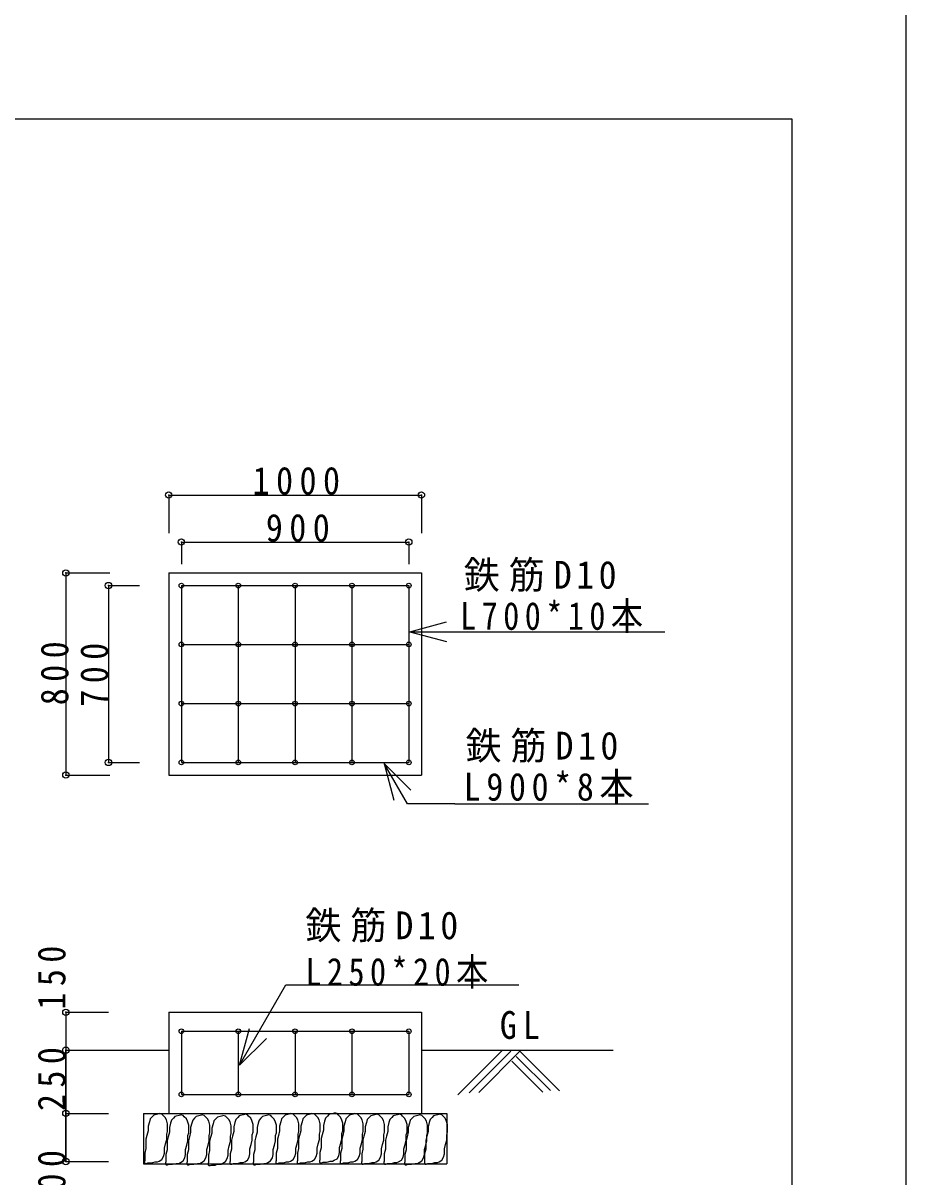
# Model space of a CAD drawing. Units: millimetres, scale not verified, with parts at other scales. Extents: x -19952 to 20048, y -13934 to 13766.
# Drawn here: x 13060 to 20048, y -9231 to -98 of the extents above; entities that cross this region are included whole.
import ezdxf

# ---------------------------------------------------------------- set-up
doc = ezdxf.new("R2010")
doc.units = ezdxf.units.MM
doc.header["$LTSCALE"] = 100
doc.header["$PDMODE"] = 32
doc.header["$PDSIZE"] = 50
doc.layers.add('0-2_配管図', color=7, linetype='Continuous')
doc.styles.add('ＭＳ ゴシック', font='')
doc.styles.get('ＭＳ ゴシック').set_extended_font_data('MS Gothic')

msp = doc.modelspace()

# ---------------------------------------------------------------- linework, layer by layer
at = {"layer": '0-2_配管図'}
for p, q in [((20047.5, 13766.5), (20047.5, -13933.5)), ((14212.8, -3833.6), (16212.8, -3833.6)), ((14212.8, -3833.6), (14212.8, -4136.2)), ((16212.8, -3833.6), (16212.8, -4136.2)), ((14312.8, -4206), (16112.8, -4206)), ((14312.8, -4206), (14312.8, -4380.6)), ((16112.8, -4206), (16112.8, -4380.6)), ((13398.5, -4450.3), (13398.5, -6050.3)), ((13398.5, -4450.3), (13747.6, -4450.3)), ((14212.8, -4450.3), (16212.8, -4450.3)), ((16212.8, -4450.3), (16212.8, -6050.3)), ((13735.9, -4550.3), (13735.9, -5950.3)), ((13735.9, -4550.3), (13980.3, -4550.3)), ((14312.8, -4550.3), (14312.8, -5950.3)), ((14762.8, -4550.3), (14762.8, -5950.3)), ((15212.8, -4550.3), (15212.8, -5950.3)), ((15662.8, -4550.3), (15662.8, -5950.3)), ((16120.5, -4915.8), (16410.3, -4838.1)), ((16120.5, -4915.8), (18138.9, -4915.8)), ((16120.5, -4915.8), (16410.3, -4993.4)), ((14312.8, -5016.3), (16112.8, -5016.3)), ((14312.8, -5484.3), (16112.8, -5484.3)), ((13735.9, -5950.3), (13980.3, -5950.3)), ((14312.8, -5950.3), (16112.8, -5950.3)), ((15916.6, -5958.4), (16128.7, -6170.5)), ((15916.6, -5958.4), (15994.2, -6248.2)), ((13398.5, -6050.3), (13747.6, -6050.3)), ((16476.7, -6278.8), (18010.7, -6278.8)), ((13398.5, -7928.1), (13398.5, -8728.1)), ((13398.5, -7928.1), (13735.9, -7928.1)), ((14212.8, -7928.1), (16212.8, -7928.1)), ((14212.8, -7928.1), (14212.8, -8728.1)), ((16212.8, -7928.1), (16212.8, -8728.1)), ((14762.8, -8078.1), (14762.8, -8578.1)), ((14773.3, -8346.4), (14851, -8056.7)), ((15212.8, -8078.1), (15212.8, -8578.1)), ((15662.8, -8078.1), (15662.8, -8578.1)), ((14773.3, -8346.4), (14985.5, -8134.3)), ((13398.5, -9109.1), (13398.5, -8228.1)), ((13398.5, -8228.1), (13735.9, -8228.1)), ((13523.3, -8228.1), (14212.8, -8228.1)), ((16212.8, -8228.1), (17730.1, -8228.1)), ((16854.5, -8227.1), (16500.7, -8580.9)), ((16919.8, -8236.4), (16591.2, -8565.1)), ((16992.9, -8236.4), (16667.2, -8562.2)), ((16963.7, -8277.4), (17234, -8547.8)), ((16992.9, -8236.4), (17304.7, -8548.2)), ((16928.6, -8315.4), (17172.5, -8559.3)), ((13398.5, -8728.1), (13735.9, -8728.1)), ((13398.5, -8728.1), (13398.5, -9109.1)), ((14012.8, -8728.1), (16412.8, -8728.1)), ((14012.8, -8728.1), (14012.8, -9128.1)), ((16412.8, -8728.1), (16412.8, -9128.1)), ((13398.5, -9109.1), (13735.9, -9109.1)), ((14012.8, -9128.1), (16412.8, -9128.1))]:
    msp.add_line(p, q, dxfattribs=at)
msp.add_lwpolyline([(2502.3, -11242.3), (19146.7, -11242.3), (19146.7, -859.6), (2502.3, -859.6)], close=True, dxfattribs=at)
for points in [[(14212.8, -4450.3), (14212.8, -6050.3), (16212.8, -6050.3)], [(14312.8, -4550.3), (16112.8, -4550.3), (16112.8, -5950.3)], [(16476.7, -6278.8), (16101.5, -6278.8), (15916.6, -5958.4)], [(14773.3, -8346.4), (15140.5, -7710.4), (16984.1, -7710.4)], [(14312.8, -8078.1), (16112.8, -8078.1), (16112.8, -8578.1)], [(14312.8, -8078.1), (14312.8, -8578.1), (16112.8, -8578.1)], [(14137, -8730.7), (14094.1, -8742.2), (14081.4, -8755), (14066.4, -8769.9), (14059.8, -8794.7), (14050.4, -8829.7), (14050.4, -8867.1), (14040.6, -8903.7), (14032.6, -8933.3), (14032.6, -8963.5), (14032.6, -9006.7), (14022.9, -9043.1), (14022.9, -9073.3), (14022.9, -9099.9), (14020.4, -9109.1), (14020.4, -9118.4), (14025.7, -9123.6), (14035.6, -9123.6), (14047.9, -9120.3), (14060.1, -9120.3), (14075.5, -9120.3), (14088, -9117), (14104.6, -9112.5), (14123.5, -9112.5), (14136.7, -9104.9), (14157.9, -9092.7), (14171.8, -9068.5), (14178.8, -9042.4), (14178.8, -9004.1), (14188.2, -8969.2), (14197.2, -8935.3), (14197.2, -8892.6), (14203.2, -8870.5), (14203.2, -8839.9), (14203.2, -8811.3), (14194.3, -8778.3), (14184.2, -8760.8), (14168.1, -8744.7), (14158.3, -8734.9), (14136.8, -8729.1)], [(14304.9, -8741.5), (14262.1, -8753), (14249.3, -8765.8), (14234.3, -8780.7), (14227.7, -8805.6), (14218.3, -8840.6), (14218.3, -8877.9), (14208.5, -8914.5), (14200.6, -8944.1), (14200.6, -8974.3), (14200.6, -9017.6), (14190.8, -9053.9), (14190.8, -9084.1), (14190.8, -9110.7), (14188.4, -9119.9), (14188.4, -9129.2), (14193.6, -9134.5), (14203.6, -9134.5), (14215.8, -9131.2), (14228, -9131.2), (14243.4, -9131.2), (14255.9, -9127.8), (14272.5, -9123.4), (14291.4, -9123.4), (14304.6, -9115.8), (14325.8, -9103.5), (14339.7, -9079.4), (14346.7, -9053.3), (14346.7, -9014.9), (14356.1, -8980.1), (14365.2, -8946.2), (14365.2, -8903.5), (14371.1, -8881.3), (14371.1, -8850.7), (14371.1, -8822.1), (14362.3, -8789.1), (14352.1, -8771.6), (14336, -8755.5), (14326.2, -8745.7), (14304.7, -8739.9)], [(14472.8, -8741.5), (14430, -8753), (14417.2, -8765.8), (14402.3, -8780.7), (14395.6, -8805.6), (14386.2, -8840.6), (14386.2, -8877.9), (14376.4, -8914.5), (14368.5, -8944.1), (14368.5, -8974.3), (14368.5, -9017.6), (14358.8, -9053.9), (14358.8, -9084.1), (14358.8, -9110.7), (14356.3, -9119.9), (14356.3, -9129.2), (14361.5, -9134.5), (14371.5, -9134.5), (14383.8, -9131.2), (14396, -9131.2), (14411.3, -9131.2), (14423.8, -9127.8), (14440.5, -9123.4), (14459.3, -9123.4), (14472.5, -9115.8), (14493.7, -9103.5), (14507.7, -9079.4), (14514.7, -9053.3), (14514.7, -9014.9), (14524, -8980.1), (14533.1, -8946.2), (14533.1, -8903.5), (14539, -8881.3), (14539, -8850.7), (14539, -8822.1), (14530.2, -8789.1), (14520.1, -8771.6), (14504, -8755.5), (14494.2, -8745.7), (14472.6, -8739.9)], [(14640.8, -8746.9), (14597.9, -8758.4), (14585.1, -8771.2), (14570.2, -8786.2), (14563.5, -8811), (14554.2, -8846), (14554.2, -8883.3), (14544.3, -8919.9), (14536.4, -8949.5), (14536.4, -8979.8), (14536.4, -9023), (14526.7, -9059.3), (14526.7, -9089.5), (14526.7, -9116.1), (14524.2, -9125.3), (14524.2, -9134.6), (14529.4, -9139.9), (14539.4, -9139.9), (14551.7, -9136.6), (14563.9, -9136.6), (14579.3, -9136.6), (14591.7, -9133.2), (14608.4, -9128.8), (14627.3, -9128.8), (14640.4, -9121.2), (14661.7, -9108.9), (14675.6, -9084.8), (14682.6, -9058.7), (14682.6, -9020.4), (14691.9, -8985.5), (14701, -8951.6), (14701, -8908.9), (14706.9, -8886.7), (14706.9, -8856.1), (14706.9, -8827.5), (14698.1, -8794.6), (14688, -8777), (14671.9, -8760.9), (14662.1, -8751.1), (14640.5, -8745.3)], [(14814.1, -8736.1), (14771.2, -8747.6), (14758.5, -8760.4), (14743.5, -8775.3), (14736.9, -8800.2), (14727.5, -8835.1), (14727.5, -8872.5), (14717.7, -8909.1), (14709.8, -8938.7), (14709.8, -8968.9), (14709.8, -9012.2), (14700, -9048.5), (14700, -9078.7), (14700, -9105.3), (14697.5, -9114.5), (14697.5, -9123.8), (14702.8, -9129), (14712.8, -9129), (14725, -9125.8), (14737.2, -9125.8), (14752.6, -9125.8), (14765.1, -9122.4), (14781.7, -9117.9), (14800.6, -9117.9), (14813.8, -9110.3), (14835, -9098.1), (14848.9, -9074), (14855.9, -9047.9), (14855.9, -9009.5), (14865.3, -8974.6), (14874.4, -8940.7), (14874.4, -8898), (14880.3, -8875.9), (14880.3, -8845.3), (14880.3, -8816.7), (14871.4, -8783.7), (14861.3, -8766.2), (14845.2, -8750.1), (14835.4, -8740.3), (14813.9, -8734.5)], [(14998.3, -8741.5), (14955.4, -8753), (14942.6, -8765.8), (14927.7, -8780.7), (14921, -8805.6), (14911.7, -8840.6), (14911.7, -8877.9), (14901.9, -8914.5), (14893.9, -8944.1), (14893.9, -8974.3), (14893.9, -9017.6), (14884.2, -9053.9), (14884.2, -9084.1), (14884.2, -9110.7), (14881.7, -9119.9), (14881.7, -9129.2), (14887, -9134.5), (14896.9, -9134.5), (14909.2, -9131.2), (14921.4, -9131.2), (14936.8, -9131.2), (14949.3, -9127.8), (14965.9, -9123.4), (14984.8, -9123.4), (14997.9, -9115.8), (15019.2, -9103.5), (15033.1, -9079.4), (15040.1, -9053.3), (15040.1, -9014.9), (15049.4, -8980.1), (15058.5, -8946.2), (15058.5, -8903.5), (15064.5, -8881.3), (15064.5, -8850.7), (15064.5, -8822.1), (15055.6, -8789.1), (15045.5, -8771.6), (15029.4, -8755.5), (15019.6, -8745.7), (14998, -8739.9)], [(15177, -8730.7), (15134.2, -8742.2), (15121.4, -8755), (15106.5, -8769.9), (15099.8, -8794.7), (15090.4, -8829.7), (15090.4, -8867.1), (15080.6, -8903.7), (15072.7, -8933.3), (15072.7, -8963.5), (15072.7, -9006.7), (15062.9, -9043.1), (15062.9, -9073.3), (15062.9, -9099.9), (15060.5, -9109.1), (15060.5, -9118.4), (15065.7, -9123.6), (15075.7, -9123.6), (15087.9, -9120.3), (15100.2, -9120.3), (15115.5, -9120.3), (15128, -9117), (15144.7, -9112.5), (15163.5, -9112.5), (15176.7, -9104.9), (15197.9, -9092.7), (15211.9, -9068.5), (15218.9, -9042.4), (15218.9, -9004.1), (15228.2, -8969.2), (15237.3, -8935.3), (15237.3, -8892.6), (15243.2, -8870.5), (15243.2, -8839.9), (15243.2, -8811.3), (15234.4, -8778.3), (15224.3, -8760.8), (15208.2, -8744.7), (15198.4, -8734.9), (15176.8, -8729.1)], [(15345, -8730.7), (15302.1, -8742.2), (15289.3, -8755), (15274.4, -8769.9), (15267.7, -8794.7), (15258.3, -8829.7), (15258.3, -8867.1), (15248.5, -8903.7), (15240.6, -8933.3), (15240.6, -8963.5), (15240.6, -9006.7), (15230.9, -9043.1), (15230.9, -9073.3), (15230.9, -9099.9), (15228.4, -9109.1), (15228.4, -9118.4), (15233.6, -9123.6), (15243.6, -9123.6), (15255.9, -9120.3), (15268.1, -9120.3), (15283.4, -9120.3), (15295.9, -9117), (15312.6, -9112.5), (15331.4, -9112.5), (15344.6, -9104.9), (15365.9, -9092.7), (15379.8, -9068.5), (15386.8, -9042.4), (15386.8, -9004.1), (15396.1, -8969.2), (15405.2, -8935.3), (15405.2, -8892.6), (15411.1, -8870.5), (15411.1, -8839.9), (15411.1, -8811.3), (15402.3, -8778.3), (15392.2, -8760.8), (15376.1, -8744.7), (15366.3, -8734.9), (15344.7, -8729.1)], [(15523.7, -8725.3), (15480.9, -8736.8), (15468.1, -8749.5), (15453.1, -8764.5), (15446.5, -8789.3), (15437.1, -8824.3), (15437.1, -8861.6), (15427.3, -8898.2), (15419.4, -8927.9), (15419.4, -8958.1), (15419.4, -9001.3), (15409.6, -9037.7), (15409.6, -9067.9), (15409.6, -9094.5), (15407.2, -9103.7), (15407.2, -9113), (15412.4, -9118.2), (15422.4, -9118.2), (15434.6, -9114.9), (15446.8, -9114.9), (15462.2, -9114.9), (15474.7, -9111.6), (15491.3, -9107.1), (15510.2, -9107.1), (15523.4, -9099.5), (15544.6, -9087.2), (15558.5, -9063.1), (15565.5, -9037), (15565.5, -8998.7), (15574.9, -8963.8), (15584, -8929.9), (15584, -8887.2), (15589.9, -8865.1), (15589.9, -8834.5), (15589.9, -8805.9), (15581.1, -8772.9), (15570.9, -8755.3), (15554.8, -8739.2), (15545, -8729.5), (15523.5, -8723.7)], [(15686.2, -8730.7), (15643.4, -8742.2), (15630.6, -8755), (15615.6, -8769.9), (15609, -8794.7), (15599.6, -8829.7), (15599.6, -8867.1), (15589.8, -8903.7), (15581.9, -8933.3), (15581.9, -8963.5), (15581.9, -9006.7), (15572.1, -9043.1), (15572.1, -9073.3), (15572.1, -9099.9), (15569.7, -9109.1), (15569.7, -9118.4), (15574.9, -9123.6), (15584.9, -9123.6), (15597.1, -9120.3), (15609.3, -9120.3), (15624.7, -9120.3), (15637.2, -9117), (15653.8, -9112.5), (15672.7, -9112.5), (15685.9, -9104.9), (15707.1, -9092.7), (15721, -9068.5), (15728, -9042.4), (15728, -9004.1), (15737.4, -8969.2), (15746.5, -8935.3), (15746.5, -8892.6), (15752.4, -8870.5), (15752.4, -8839.9), (15752.4, -8811.3), (15743.6, -8778.3), (15733.4, -8760.8), (15717.3, -8744.7), (15707.5, -8734.9), (15686, -8729.1)], [(15854.1, -8736.1), (15811.3, -8747.6), (15798.5, -8760.4), (15783.6, -8775.3), (15776.9, -8800.2), (15767.5, -8835.1), (15767.5, -8872.5), (15757.7, -8909.1), (15749.8, -8938.7), (15749.8, -8968.9), (15749.8, -9012.2), (15740.1, -9048.5), (15740.1, -9078.7), (15740.1, -9105.3), (15737.6, -9114.5), (15737.6, -9123.8), (15742.8, -9129), (15752.8, -9129), (15765.1, -9125.8), (15777.3, -9125.8), (15792.6, -9125.8), (15805.1, -9122.4), (15821.8, -9117.9), (15840.6, -9117.9), (15853.8, -9110.3), (15875, -9098.1), (15889, -9074), (15896, -9047.9), (15896, -9009.5), (15905.3, -8974.6), (15914.4, -8940.7), (15914.4, -8898), (15920.3, -8875.9), (15920.3, -8845.3), (15920.3, -8816.7), (15911.5, -8783.7), (15901.4, -8766.2), (15885.3, -8750.1), (15875.5, -8740.3), (15853.9, -8734.5)], [(16032.9, -8736.1), (15990, -8747.6), (15977.3, -8760.4), (15962.3, -8775.3), (15955.7, -8800.2), (15946.3, -8835.1), (15946.3, -8872.5), (15936.5, -8909.1), (15928.5, -8938.7), (15928.5, -8968.9), (15928.5, -9012.2), (15918.8, -9048.5), (15918.8, -9078.7), (15918.8, -9105.3), (15916.3, -9114.5), (15916.3, -9123.8), (15921.6, -9129), (15931.5, -9129), (15943.8, -9125.8), (15956, -9125.8), (15971.4, -9125.8), (15983.9, -9122.4), (16000.5, -9117.9), (16019.4, -9117.9), (16032.6, -9110.3), (16053.8, -9098.1), (16067.7, -9074), (16074.7, -9047.9), (16074.7, -9009.5), (16084.1, -8974.6), (16093.1, -8940.7), (16093.1, -8898), (16099.1, -8875.9), (16099.1, -8845.3), (16099.1, -8816.7), (16090.2, -8783.7), (16080.1, -8766.2), (16064, -8750.1), (16054.2, -8740.3), (16032.7, -8734.5)], [(16195.4, -8741.5), (16152.5, -8753), (16139.8, -8765.8), (16124.8, -8780.7), (16118.2, -8805.6), (16108.8, -8840.6), (16108.8, -8877.9), (16099, -8914.5), (16091.1, -8944.1), (16091.1, -8974.3), (16091.1, -9017.6), (16081.3, -9053.9), (16081.3, -9084.1), (16081.3, -9110.7), (16078.8, -9119.9), (16078.8, -9129.2), (16084.1, -9134.5), (16094.1, -9134.5), (16106.3, -9131.2), (16118.5, -9131.2), (16133.9, -9131.2), (16146.4, -9127.8), (16163, -9123.4), (16181.9, -9123.4), (16195.1, -9115.8), (16216.3, -9103.5), (16230.2, -9079.4), (16237.2, -9053.3), (16237.2, -9014.9), (16246.6, -8980.1), (16255.7, -8946.2), (16255.7, -8903.5), (16261.6, -8881.3), (16261.6, -8850.7), (16261.6, -8822.1), (16252.7, -8789.1), (16242.6, -8771.6), (16226.5, -8755.5), (16216.7, -8745.7), (16195.2, -8739.9)], [(16352.5, -8736.1), (16309.6, -8747.6), (16296.9, -8760.4), (16281.9, -8775.3), (16275.3, -8800.2), (16265.9, -8835.1), (16265.9, -8872.5), (16256.1, -8909.1), (16248.1, -8938.7), (16248.1, -8968.9), (16248.1, -9012.2), (16238.4, -9048.5), (16238.4, -9078.7), (16238.4, -9105.3), (16235.9, -9114.5), (16235.9, -9123.8), (16241.2, -9129), (16251.1, -9129), (16263.4, -9125.8), (16275.6, -9125.8), (16291, -9125.8), (16303.5, -9122.4), (16320.1, -9117.9), (16339, -9117.9), (16352.2, -9110.3), (16373.4, -9098.1), (16387.3, -9074), (16394.3, -9047.9), (16394.3, -9009.5), (16403.7, -8974.6), (16412.7, -8940.7), (16412.7, -8898), (16418.7, -8875.9), (16418.7, -8845.3), (16418.7, -8816.7), (16409.8, -8783.7), (16399.7, -8766.2), (16383.6, -8750.1), (16373.8, -8740.3), (16352.2, -8734.5)]]:
    msp.add_lwpolyline(points, dxfattribs=at)
for centre in [(14312.8, -4550.3), (14762.8, -4550.3), (15212.8, -4550.3), (15662.8, -4550.3), (16112.8, -4550.3), (14312.8, -5016.3), (14762.8, -5016.3), (15212.8, -5016.3), (15662.8, -5016.3), (16112.8, -5016.3), (14312.8, -5484.3), (14762.8, -5484.3), (15212.8, -5484.3), (15662.8, -5484.3), (16112.8, -5484.3), (14312.8, -5950.3), (14762.8, -5950.3), (15212.8, -5950.3), (15662.8, -5950.3), (16112.8, -5950.3), (14312.8, -8078.1), (14762.8, -8078.1), (15212.8, -8078.1), (15662.8, -8078.1), (16112.8, -8078.1), (14312.8, -8578.1), (14762.8, -8578.1), (15212.8, -8578.1), (15662.8, -8578.1), (16112.8, -8578.1)]:
    msp.add_circle(centre, 18.2, dxfattribs=at)
for p in [(14212.8, -3833.6), (16212.8, -3833.6), (14312.8, -4206), (16112.8, -4206), (13398.5, -4450.3), (13735.9, -4550.3), (13735.9, -5950.3), (13398.5, -6050.3), (13398.5, -7928.1), (13398.5, -8228.1), (13398.5, -8728.1), (13398.5, -9109.1)]:
    msp.add_point(p, dxfattribs=at)

# ---------------------------------------------------------------- texts
at = {"layer": '0-2_配管図', "char_height": 219.9, "attachment_point": 7, "style": 'ＭＳ ゴシック'}
for s, insert in [('\\T1.38;\\W0.9;1000', (14876.4, -3833.6)), ('\\T1.38;\\W0.9;900', (14981.2, -4206)), ('\\T1.25;\\W0.95;鉄筋D10', (16547.6, -4600.7)), ('\\T1.34;\\W0.85;L700*10本', (16519.4, -4924.6)), ('\\T1.25;\\W0.95;鉄筋D10', (16561.7, -5952.6)), ('\\T1.33;\\W0.9;L900*8本', (16547.6, -6276.4)), ('\\T1.25;\\W0.95;鉄筋D10', (15294.3, -7374.8)), ('\\T1.34;\\W0.85;L250*20本', (15294.3, -7740.9)), ('\\T1.36;\\W0.9;GL', (16833.2, -8141.7))]:
    msp.add_mtext(s, dxfattribs=dict(at, insert=insert))
at = {"layer": '0-2_配管図', "char_height": 219.9, "attachment_point": 7, "rotation": 90, "style": 'ＭＳ ゴシック'}
for s, insert in [('\\T1.38;\\W0.9;800', (13421.7, -5497.8)), ('\\T1.38;\\W0.9;700', (13735.9, -5509.4)), ('\\T1.38;\\W0.9;150', (13398.5, -7906.8)), ('\\T1.38;\\W0.9;250', (13398.5, -8709.8)), ('\\T1.38;\\W0.9;200', (13398.5, -9524.4))]:
    msp.add_mtext(s, dxfattribs=dict(at, insert=insert))

doc.saveas('drawing.dxf')
